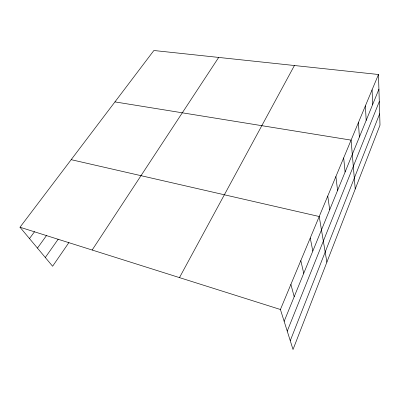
<?xml version="1.0" encoding="UTF-8"?>
<svg xmlns="http://www.w3.org/2000/svg" width="400" height="400" viewBox="0 0 400 400"><rect width="100%" height="100%" fill="white"/><g stroke="black" fill="none" stroke-linecap="round" stroke-linejoin="round"><path stroke-width="0.6" d="M290.26 340.705L379.66 113.77M287.24 331.145L379.29 101.56M284.145 321.33L378.92 89.19M378.475 74.5L380 125.14L293.03 349.495L280.415 309.5L378.475 74.5L153.88 50.505L20 227.23L52.61 266.24L68.905 242.585M179.475 277.61L294.415 65.52M92.155 250.025L218.685 57.43M45.305 257.505L58.22 239.15M37.45 248.105L46.47 235.58M29.48 238.575L34.56 231.68M114.945 101.9L351.09 140.13L355.23 189.035M71.175 159.675L319.215 216.515L326.88 262.18M20 227.23L280.415 309.5M290.885 284.41L294.195 296.72M300.815 260.61L303.74 273.34M310.245 238.01L312.82 251.1M327.755 196.045L329.71 209.725M335.895 176.54L337.58 190.445M343.665 157.92L345.1 172.02M358.395 122.615L359.39 137.025M365.385 105.87L366.18 120.4M372.07 89.85L372.68 104.47"/></g></svg>
